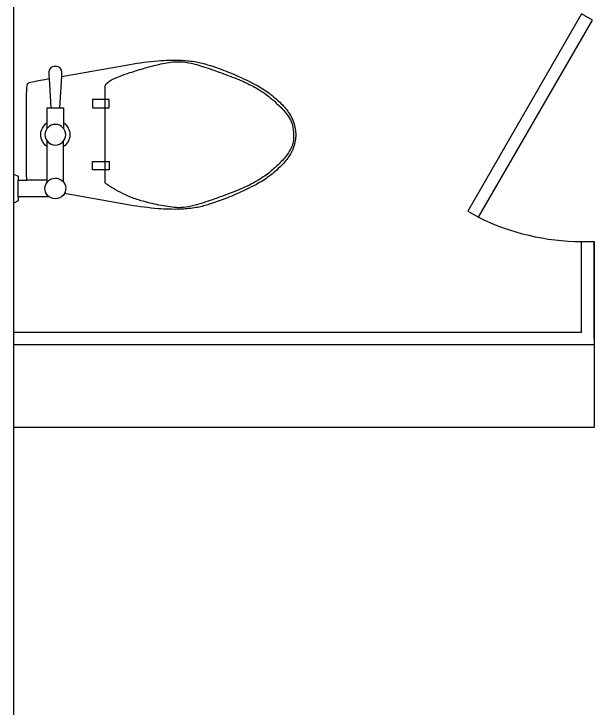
# Model space of a CAD drawing. Header units: millimetres. Extents: x -205 to 117945, y 114 to 103664.
# Drawn here: x 7895 to 9295, y 98686 to 100363 of the extents above; entities that cross this region are included whole.
import ezdxf

# ---------------------------------------------------------------- set-up
doc = ezdxf.new("R2010")
doc.units = ezdxf.units.MM
for name, color, linetype in [('A-RC', 2, 'Continuous'), ('A-TOILET', 252, 'Continuous'), ('A-WALL', 3, 'Continuous')]:
    doc.layers.add(name, color=color, linetype=linetype)

# ---------------------------------------------------------------- blocks, each defined once
blk = doc.blocks.new('apt104')
for p, q in [((150, -10), (110, -10)), ((110, -80), (110, -31.3)), ((115, -80), (15, -80)), ((115, -120), (15, -120)), ((-85, -230), (-85, -190)), ((-85, -190), (-65, -190)), ((-65, -190), (-65, -230)), ((65, -190), (65, -230)), ((85, -190), (65, -190)), ((85, -230), (85, -190))]:
    blk.add_line(p, q)
for points in [[(95, 0), (100, -10), (110, -10), (110, -31.3), (105.5, -31), (98.4, -30.6), (86.8, -30.2), (0, -30.1), (-86.8, -30.2), (-98.4, -30.6), (-105.5, -31), (-112.6, -31.5), (-119.1, -32.1), (-123.2, -33), (-124.8, -34.7), (-126.1, -37.6), (-127.1, -41.1), (-127.9, -44.7), (-128.8, -49), (-130.1, -55.5), (-130.9, -59.7), (-131.7, -64.2), (-132.6, -69.2), (-133.6, -75), (-134.7, -80.9), (-135.6, -85.8), (-140.8, -85.5), (-143.8, -85.4), (-147.4, -85.2), (-151.7, -85), (-156, -85.9), (-160, -88.1), (-163, -91.1), (-164.7, -94.2), (-165.6, -96.8), (-165.9, -99), (-165.9, -100), (-165.9, -101), (-165.6, -103.2), (-164.7, -105.8), (-163, -108.9), (-160, -111.9), (-156, -114.1), (-151.7, -115), (-147.4, -114.8), (-143.8, -114.6), (-140.8, -114.5), (-170, -280, 0.022182), (-178.7, -348.2, 0.0294), (-180, -400, 0.029565), (-176.7, -435.7, 0.035314), (-170, -465, 0.006976), (-166.1, -477.1, 0.004694), (-160, -495, 0.019426), (-143.8, -535.6, 0.015468), (-120, -585, 0.040875), (-101.1, -615, 0.036447), (-75, -645, 0.04843), (-50.3, -665.2, 0.068612), (-30, -675, 0.037226), (-14.4, -678.8, 0.041311), (0, -680, 0.041311), (14.4, -678.8, 0.037226), (30, -675, 0.068612), (50.3, -665.2, 0.04843), (75, -645, 0.036447), (101.1, -615, 0.040875), (120, -585, 0.015468), (143.8, -535.6, 0.019426), (160, -495, 0.004694), (166.1, -477.1, 0.006976), (170, -465, 0.035314), (176.7, -435.7, 0.029565), (180, -400, 0.0294), (178.7, -348.2, 0.022182), (170, -280), (142.1, -121.9, 0.455372), (150, -85), (150, -10), (160, -10), (165, 0)], [(-65, -90), (-135.6, -85.8, 1.060552)]]:
    blk.add_lwpolyline(points, format="xyb")
for points in [[(-15, -80), (-65, -80), (-65, -120), (-15, -120)], [(-140.8, -114.5), (-65, -110)], [(-65, -230), (-85, -230)], [(65, -230), (85, -230)]]:
    blk.add_lwpolyline(points)
blk.add_lwpolyline([(155, -485, 0.01631), (169.3, -440.5, 0.029266), (175, -415, 0.059581), (176, -392.3, 0.031679), (170, -350, 0.018716), (159.3, -306.5, 0.029941), (150, -280, 0.016406), (141.7, -261.9, 0.013101), (130, -240, 0.031874), (117.8, -221.4, 0.236068), (115, -220), (-115, -220, 0.198912), (-123.7, -223.6, 0.091569), (-135, -240, 0.015343), (-141.8, -256.5, 0.011028), (-150, -280, 0.00909), (-161.3, -317, 0.010307), (-170, -350, 0.040097), (-176.1, -388.6, 0.059581), (-175, -415, 0.029266), (-169.3, -440.5, 0.01631), (-155, -485, 0.00591), (-139.4, -527, 0.010632), (-130, -550, 0.022415), (-114.9, -580.8, 0.027113), (-100, -605, 0.025219), (-89.4, -618.7, 0.015085), (-70, -640, 0.026781), (-54.5, -654.4, 0.03156), (-40, -665, 0.081068), (-24.1, -671.9, 0.057721), (0, -675, 0.044905), (17.8, -673.7, 0.063275), (30, -670, 0.056457), (47.6, -659.7, 0.038661), (70, -640, 0.016027), (90, -618.2, 0.028675), (100, -605, 0.023657), (115.9, -578.9, 0.022415), (130, -550, 0.010632), (139.4, -527, 0.00591)], format="xyb", close=True)
blk.add_circle((0, -100), 25)
for centre, radius, start, end in [((0, -100), 35, 34.8499, 145.1501), ((130, -100), 25, 36.8699, 298.9372), ((0, -100), 35, 214.8499, 325.1501)]:
    blk.add_arc(centre, radius, start, end)

msp = doc.modelspace()

# ---------------------------------------------------------------- linework, layer by layer
at = {"layer": 'A-RC', "flags": 128}
msp.add_lwpolyline([(7894.8, 95063.6), (7894.8, 102963.6), (9294.8, 102963.6)], dxfattribs=at)
at = {"layer": 'A-TOILET'}
for p, q in [((9264.8, 99593.6), (9264.8, 99813)), ((9294.8, 99578.6), (9294.8, 99813)), ((9264.8, 99593.6), (7894.8, 99593.6))]:
    msp.add_line(p, q, dxfattribs=at)
msp.add_lwpolyline([(9264.8, 100363), (8989.8, 99886.7), (9015.8, 99871.7), (9290.8, 100348)], close=True, dxfattribs=at)
msp.add_lwpolyline([(9015.8, 99871.7, 0.1142), (9264.8, 99813), (9294.8, 99813)], format="xyb", dxfattribs=at)
msp.add_lwpolyline([(9294.8, 99813), (9294.8, 99563.6), (7894.8, 99563.6)], dxfattribs=at)
at = {"layer": 'A-WALL'}
msp.add_line((9294.8, 99563.6), (9294.8, 99363.6), dxfattribs=at)
at = {"layer": 'A-WALL', "flags": 128}
for points in [[(9294.8, 99563.6), (7894.8, 99563.6)], [(9294.8, 99363.6), (7894.8, 99363.6)]]:
    msp.add_lwpolyline(points, dxfattribs=at)

# ---------------------------------------------------------------- block references
at = {"layer": 'A-TOILET', "xscale": -1, "rotation": 89.99999936138708}
msp.add_blockref('apt104', (7894.8, 100071.1), dxfattribs=at)

doc.saveas('drawing.dxf')
